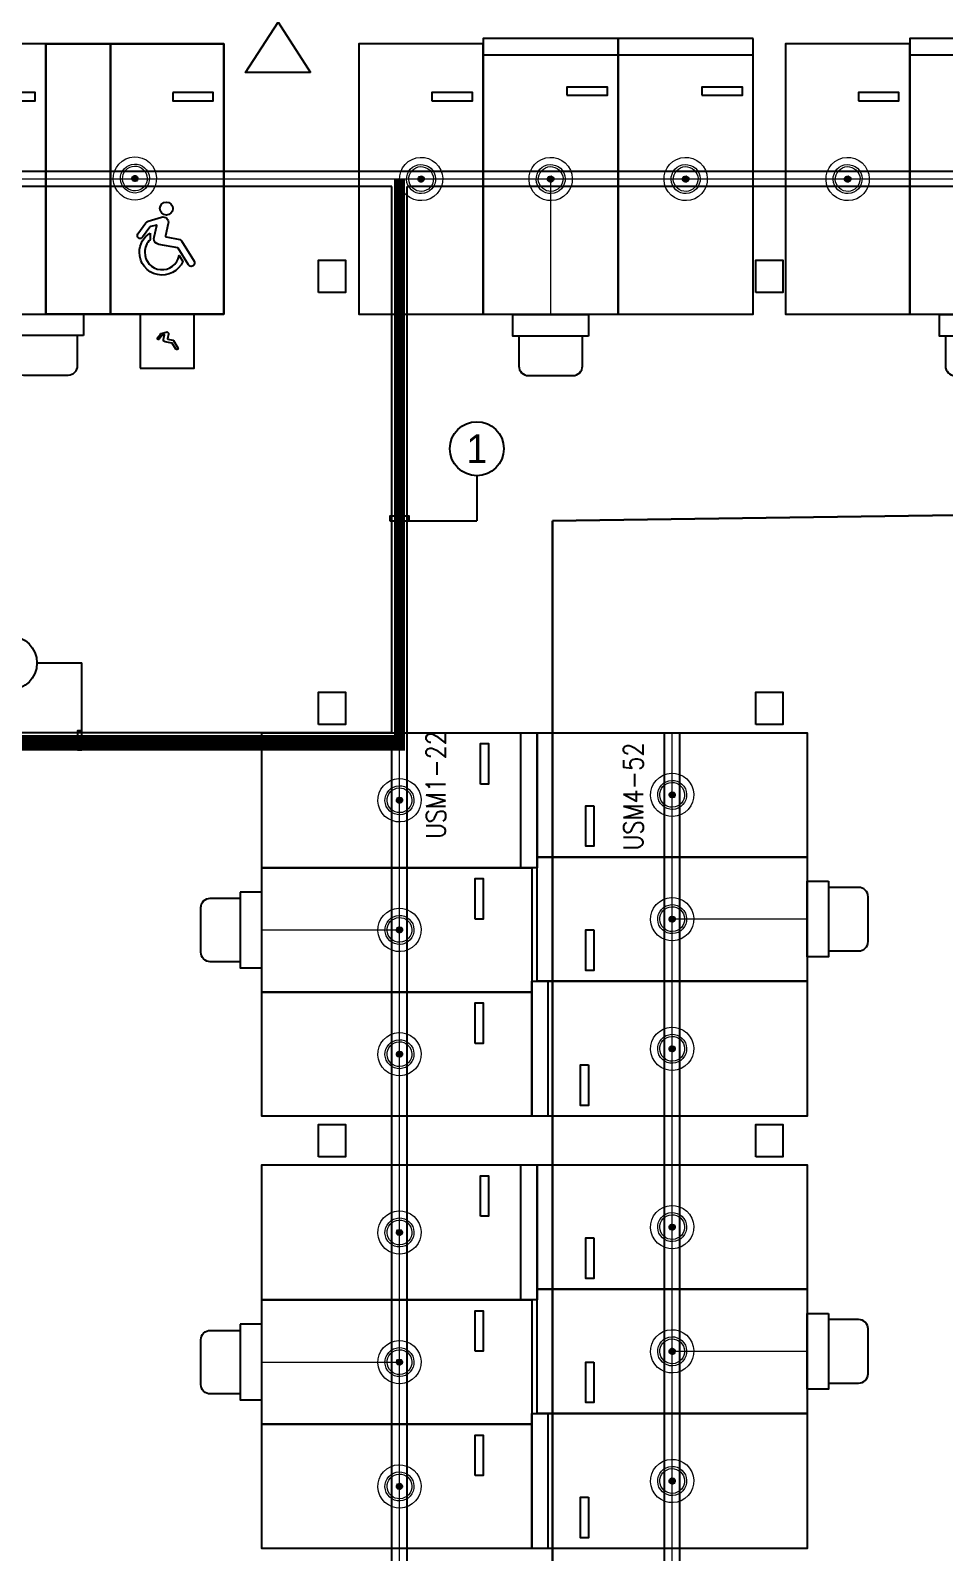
# Model space of a CAD drawing. Header units: millimetres. Extents: x 116443 to 620443, y -399357 to -63957.
# Drawn here: x 239620 to 256550, y -189186 to -161011 of the extents above; entities that cross this region are included whole.
import ezdxf
from ezdxf.enums import TextEntityAlignment as Align

# ---------------------------------------------------------------- set-up
doc = ezdxf.new("R2010")
doc.units = ezdxf.units.MM
doc.header["$LTSCALE"] = 600
doc.linetypes.add('AUDIT_D_080121100638-0', pattern=[0])
for name, color, linetype, lineweight in [('1-주차면센서', 3, 'Continuous', 15), ('SD-배선', 6, 'Continuous', 0), ('TIS-TEXT', 7, 'Continuous', 18), ('주차관제', 4, 'Continuous', 158)]:
    doc.layers.add(name, color=color, linetype=linetype, lineweight=lineweight)
for name, color, linetype in [('2-주차안내등', 2, 'Continuous'), ('PARKING', 7, 'Continuous'), ('RACY WAY', 1, 'Continuous'), ('SD', 7, 'AUDIT_D_080121100638-0'), ('SD4', 1, 'Continuous'), ('z', 8, 'Continuous'), ('레이스웨이', 6, 'Continuous'), ('유도관제-TEXT', 7, 'Continuous'), ('유도관제-공간표시등', 2, 'Continuous'), ('유도관제-통신', 6, 'Continuous')]:
    doc.layers.add(name, color=color, linetype=linetype)
doc.styles.add('GHS', font='romans.shx', dxfattribs={"bigfont": 'ghs.shx'})
doc.styles.add('돋움', font='')
doc.styles.get('돋움').set_extended_font_data('Dotum')

# ---------------------------------------------------------------- blocks, each defined once
blk = doc.blocks.new('주차-일반형')
at = {"layer": 'z', "color": 8, "linetype": 'Continuous', "flags": 128}
blk.add_lwpolyline([(0, 5100), (2300, 5100), (2300, 100), (0, 100)], close=True, dxfattribs=at)
at = {"layer": 'z', "color": 8, "linetype": 'Continuous'}
blk.add_lwpolyline([(950, 4050), (200, 4050), (200, 4200), (950, 4200)], close=True, dxfattribs=at)
blk = doc.blocks.new('주차-확장형')
at = {"layer": 'z', "color": 8, "linetype": 'Continuous'}
blk.add_line((0, 300), (2500, 300), dxfattribs=at)
at = {"layer": 'z', "color": 8, "linetype": 'Continuous', "flags": 128}
for points in [[(2500, 0), (0, 0), (0, 5100), (2500, 5100)], [(1550, 1050), (2300, 1050), (2300, 900), (1550, 900)]]:
    blk.add_lwpolyline(points, close=True, dxfattribs=at)
blk = doc.blocks.new('주차-장애인')
at = {"layer": 'z', "color": 8}
for points in [[(1200, 5000), (0, 5000), (0, 0), (1200, 0)], [(0, 5000), (3300, 5000), (3300, 0), (0, 0)], [(1200, 0), (3300, 0), (3300, 5000), (1200, 5000)], [(2350, 4100), (2350, 3950), (3100, 3950), (3100, 4100)], [(1750, -1000), (2750, -1000), (2750, 0), (1750, 0)]]:
    blk.add_lwpolyline(points, close=True, dxfattribs=at)
for points in [[(3300, 0), (3300, 5000), (0, 5000), (0, 0), (1750, 0)], [(2750, 0), (3300, 0)]]:
    blk.add_lwpolyline(points, dxfattribs=at)
for points in [[(2056, 1638, 0.057402), (2057, 1639, 0.483968), (2050, 1644, 0), (2050, 1644), (1945, 1619, 0.180566), (1928, 1608), (1793, 1421, -0.728167), (1696, 1453, -0.157295), (1706, 1485), (1854, 1690, -0.164911), (1895, 1720), (2142, 1794, -0.574907), (2269, 1676), (2217, 1447, 0.42106), (2228, 1429), (2483, 1378, -0.207816), (2515, 1355), (2747, 978), (2747, 978, -0.138685), (2756, 945, -0.756412), (2640, 913, -0.000001), (2640, 913), (2453, 1218, 0.211774), (2443, 1224), (2092, 1290, 0), (2092, 1290, -0.361063), (2003, 1397, -0.057402), (2006, 1422), (2006, 1422), (2056, 1638)], [(1932, 1500), (1932, 1377, 0.20635), (1832, 1143, 0.91237), (2470, 1084), (2539, 975, -0.813693), (1733, 1143, -0.259842), (1932, 1500, 0.259842)], [(2197, -388, 0.057402), (2197, -388, 0.483968), (2194, -386, 0), (2194, -386), (2157, -395, 0.180566), (2150, -399), (2102, -466, -0.728167), (2067, -454, -0.157295), (2071, -443), (2124, -369, -0.164911), (2139, -358), (2228, -332, -0.574907), (2273, -374), (2254, -457, 0.42106), (2259, -463), (2350, -482, -0.207816), (2362, -490), (2445, -625), (2445, -625, -0.138685), (2449, -637, -0.756412), (2407, -649, -0.000001), (2407, -649), (2339, -539, 0.211774), (2336, -537), (2210, -513, 0), (2210, -513, -0.361063), (2178, -475, -0.057402), (2179, -466), (2179, -466), (2197, -388)]]:
    blk.add_lwpolyline(points, format="xyb", dxfattribs=at)
blk.add_ellipse((2233, 1953), major_axis=(99.3, 68.4), ratio=1, start_param=-0.602967, end_param=5.680218, dxfattribs=at)
blk = doc.blocks.new('A$C59205E28')
at = {"layer": 'z', "color": 8, "ltscale": 7, "elevation": 0}
blk.add_lwpolyline([(-1160, 880), (553, 880), (-304, -445)], close=True, dxfattribs=at)
blk = doc.blocks.new('TIS-주차면센서(확대)')
at = {"layer": '1-주차면센서'}
blk.add_hatch(color=256, dxfattribs=at).paths.add_polyline_path([(43.5, 0, 1), (-43.5, 0, 1)])
h = blk.add_hatch(color=256, dxfattribs=at)
edge = h.paths.add_edge_path()
edge.add_arc((0, 0), 43.5, 0, 360)
for radius in [303.5, 203.5, 173.5, 43.5]:
    blk.add_circle((0, 0), radius, dxfattribs=at)
blk = doc.blocks.new('공간표시등')
at = {"layer": '2-주차안내등'}
blk.add_lwpolyline([(-228, 337), (-546, 337, 0.414214), (-646, 237), (-646, -237, 0.414214), (-546, -337), (-228, -337)], format="xyb", close=True, dxfattribs=at)
blk.add_lwpolyline([(-228, -401), (-228, 401), (0, 401), (0, -401)], close=True, dxfattribs=at)
blk = doc.blocks.new('유도관제')
at = {"layer": 'RACY WAY', "ltscale": 0.3}
for p, q in [((276505, -163621), (237605, -163621)), ((246315, -163901), (237605, -163901)), ((246315, -174011), (246315, -163901)), ((276505, -163901), (246595, -163901)), ((246595, -231661, 0), (246595, -163901)), ((246315, -174011), (235245, -174011)), ((251365, -231981), (251365, -174011)), ((251645, -231701), (251645, -174011)), ((246315, -174291), (235245, -174291)), ((246315, -231381), (246315, -174291))]:
    blk.add_line(p, q, dxfattribs=at)
at = {"layer": 'SD-배선', "ltscale": 0.3}
for p, q in [((276505, -163761, 0), (237605, -163761)), ((239905, -166261), (239905, -163752)), ((246455, -231521, 0), (246455, -163761)), ((249255, -166270), (249255, -163761)), ((251505, -231841), (251505, -174011)), ((246315, -174151), (235105, -174151)), ((254005, -177461), (251505, -177461)), ((243905, -177661), (246455, -177661)), ((243905, -185661), (246455, -185661)), ((254005, -185461), (251505, -185461))]:
    blk.add_line(p, q, dxfattribs=at)
at = {"layer": 'SD4', "ltscale": 0.3}
for centre in [(247888, -168753), (239240, -172718)]:
    blk.add_circle(centre, 500, dxfattribs=at)
at = {"layer": '유도관제-TEXT', "color": 1, "ltscale": 0.3}
for p, q in [((247888, -169252), (247888, -170087)), ((246633, -170087), (247888, -170087)), ((239740, -172718), (240574, -172718)), ((240574, -173973), (240574, -172718))]:
    blk.add_line(p, q, dxfattribs=at)
at = {"layer": '유도관제-TEXT', "color": 1, "ltscale": 0.3, "elevation": 0}
blk.add_lwpolyline([(246277, -170087), (246633, -170087), (246633, -170002), (246277, -170002)], close=True, dxfattribs=at)
at = {"layer": '유도관제-TEXT', "color": 1, "ltscale": 0.3}
blk.add_lwpolyline([(240574, -174328), (240574, -173973), (240489, -173973), (240489, -174328)], close=True, dxfattribs=at)
at = {"layer": 'PARKING', "xscale": 1.319999999436676, "yscale": 1.320000000298023, "zscale": 1.319999999948777}
for p, rotation in [((241555, -163752), 126.2476558926466), ((246855, -163761), 126.2476558926466), ((249255, -163761), 126.2476558926466), ((251755, -163761), 126.2476558926466), ((254755, -163761), 126.2476558926466), ((251505, -175161), 36.24765589264658), ((246455, -175261), 36.24765589264658), ((251505, -177461), 36.24765589264658), ((246455, -177661), 36.24765589264658), ((246455, -179961), 36.24765589264658), ((251505, -179861), 36.24765589264658), ((246455, -183261), 36.24765589264658), ((251505, -183161), 36.24765589264658), ((246455, -185661), 36.24765589264658), ((251505, -185461), 36.24765589264658), ((251505, -187861), 36.24765589264658), ((246455, -187961), 36.24765589264658)]:
    blk.add_blockref('TIS-주차면센서(확대)', p, dxfattribs=dict(at, rotation=rotation))
at = {"layer": '유도관제-공간표시등', "ltscale": 0.3, "yscale": 1.746523059904575, "zscale": 1.746523057621223}
for p, xscale, rotation in [((239905, -166261), 1.746523060499175, 90.00000000000094), ((249255, -166270), 1.746523060499175, 90.00000000000094), ((257155, -166270), 1.746523060499175, 90.00000000000094), ((254005, -177461), 1.746523060499175, 180.000000000001), ((243905, -177661), -1.746523060499175, 179.9999999999989), ((254005, -185461), 1.746523060499175, 180.000000000001), ((243905, -185661), -1.746523060499175, 179.9999999999989)]:
    blk.add_blockref('공간표시등', p, dxfattribs=dict(at, xscale=xscale, rotation=rotation))
at = {"layer": 'SD', "color": 0, "ltscale": 0.3, "style": '돋움'}
blk.add_text('1', height=528, rotation=360, dxfattribs=at).set_placement((247888, -168753), align=Align.MIDDLE)
at = {"layer": 'TIS-TEXT', "color": 1, "ltscale": 0.3, "style": 'GHS', "width": 0.85}
blk.add_text('USM1-22', height=360, rotation=90, dxfattribs=at).set_placement((247130, -174976), align=Align.MIDDLE)
at = {"layer": 'TIS-TEXT', "color": 4, "ltscale": 0.3, "style": 'GHS', "width": 0.85}
blk.add_text('USM4-52', height=360, rotation=90, dxfattribs=at).set_placement((250786, -175188), align=Align.MIDDLE)

msp = doc.modelspace()

# ---------------------------------------------------------------- linework, layer by layer
at = {"layer": 'z', "color": 8}
for points in [[(244954.9, -165860.7), (244954.9, -165260.7), (245454.9, -165260.7), (245454.9, -165860.7)], [(253054.9, -165860.7), (253054.9, -165260.7), (253554.9, -165260.7), (253554.9, -165860.7)], [(244954.9, -173860.7), (244954.9, -173260.7), (245454.9, -173260.7), (245454.9, -173860.7)], [(253054.9, -173860.7), (253054.9, -173260.7), (253554.9, -173260.7), (253554.9, -173860.7)], [(244954.9, -181860.7), (244954.9, -181260.7), (245454.9, -181260.7), (245454.9, -181860.7)], [(253054.9, -181860.7), (253054.9, -181260.7), (253554.9, -181260.7), (253554.9, -181860.7)]]:
    msp.add_lwpolyline(points, close=True, dxfattribs=at)
at = {"layer": '레이스웨이', "color": 6, "lineweight": 30}
for p, q in [((249290.4, -170087.1), (257375.5, -169972.3)), ((249290.4, -234775.8), (249290.4, -170087.1))]:
    msp.add_line(p, q, dxfattribs=at)
at = {"layer": '주차관제', "color": 140, "const_width": 200}
msp.add_lwpolyline([(235104.9, -174150.7), (246454.9, -174150.7), (246454.9, -163760.7)], dxfattribs=at)
at = {"layer": '주차관제', "color": 1, "const_width": 200}
msp.add_lwpolyline([(246454.9, -163760.7), (246454.9, -174241.7), (235104.9, -174241.7)], dxfattribs=at)

# ---------------------------------------------------------------- block references
at = {"layer": 'z', "color": 8, "xscale": 0.7000000000116418, "yscale": 0.7000000000116418, "zscale": 0.7000000000116418, "rotation": 180}
msp.add_blockref('A$C59205E28', (243992.4, -161172.1, 0), dxfattribs=at)
at = {"layer": 'z', "color": 8, "xscale": -1, "rotation": 180}
for p in [(248004.9, -161160.7), (250504.9, -161160.7), (255904.9, -161160.7)]:
    msp.add_blockref('주차-확장형', p, dxfattribs=at)
at = {"layer": 'z', "color": 8, "linetype": 'Continuous', "xscale": -1}
for p in [(239904.9, -166360.7), (248004.9, -166360.7), (255904.9, -166360.7)]:
    msp.add_blockref('주차-일반형', p, dxfattribs=at)
at = {"layer": 'z', "color": 8}
msp.add_blockref('주차-장애인', (239904.9, -166260.7), dxfattribs=at)
for p, rotation in [((249004.9, -176510.7), 89.9999999999999), ((248904.9, -178610.7), 270), ((249004.9, -184510.7), 89.9999999999999), ((248904.9, -186610.7), 270)]:
    msp.add_blockref('주차-확장형', p, dxfattribs=dict(at, rotation=rotation))
at = {"layer": 'z', "color": 8, "linetype": 'Continuous'}
for p, rotation in [((254104.9, -176310.7), 89.9999999999999), ((254104.9, -178610.7), 89.9999999999999), ((243804.9, -176510.7), 270), ((243804.9, -178810.7), 270), ((254104.9, -184310.7), 89.9999999999999), ((243804.9, -184510.7), 270), ((254104.9, -186610.7), 89.9999999999999), ((243804.9, -186810.7), 270)]:
    msp.add_blockref('주차-일반형', p, dxfattribs=dict(at, rotation=rotation))
at = {"layer": '유도관제-통신'}
msp.add_blockref('유도관제', (0, 0), dxfattribs=at)

doc.saveas('drawing.dxf')
